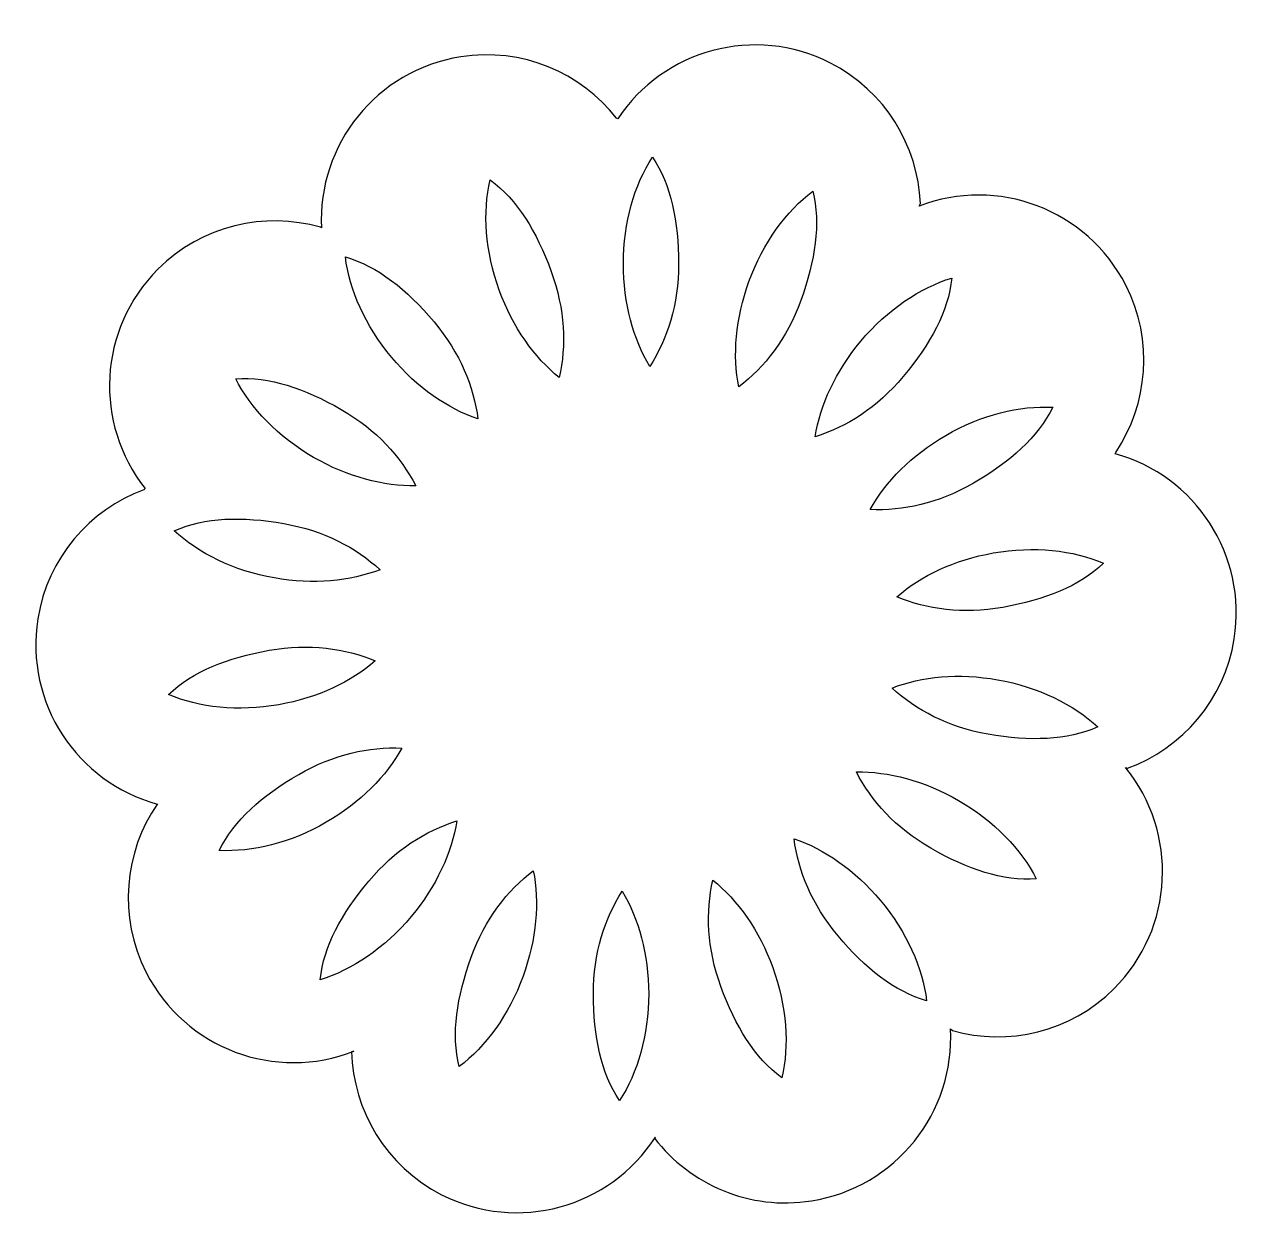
# Model space of a CAD drawing. Header units: centimetres. Extents: x -7.8 to 7.8, y -7.7 to 7.8.
import ezdxf

# ---------------------------------------------------------------- set-up
doc = ezdxf.new("R2010")
doc.units = ezdxf.units.CM
doc.header["$MEASUREMENT"] = 0
doc.layers.add('Camada 1', color=7, linetype='Continuous')

msp = doc.modelspace()

# ---------------------------------------------------------------- linework, layer by layer
at = {"layer": 'Camada 1'}
for points, knots in [([(6.26623, -1.75379), (6.94317, -2.58456), (6.8939, -3.80921), (6.11949, -4.58277), (6.11949, -4.58277), (5.55905, -5.14289), (4.76173, -5.32225), (4.04955, -5.12138), (4.04955, -5.12138), (4.04955, -5.12138), (4.02547, -5.0981), (4.02547, -5.0981), (4.02547, -5.0981), (4.08476, -6.16792), (3.32541, -7.12991), (2.24398, -7.30057), (2.24398, -7.30057), (1.45166, -7.4258), (0.69244, -7.0929), (0.23624, -6.49838), (0.23624, -6.49838), (0.23624, -6.49838), (0.24674, -6.4869), (0.24674, -6.4869), (0.24674, -6.4869), (-0.33407, -7.38717), (-1.5139, -7.71909), (-2.48887, -7.22154), (-2.48887, -7.22154), (-3.2038, -6.85681), (-3.62216, -6.14109), (-3.64174, -5.39107), (-3.64174, -5.39107), (-3.64174, -5.39107), (-3.61152, -5.38332), (-3.61152, -5.38332), (-3.61152, -5.38332), (-4.61392, -5.78038), (-5.77245, -5.35586), (-6.27148, -4.37558), (-6.27148, -4.37558), (-6.63539, -3.66033), (-6.55316, -2.83536), (-6.12829, -2.21724), (-6.12829, -2.21724), (-6.12829, -2.21724), (-6.12879, -2.22097), (-6.12879, -2.22097), (-6.12879, -2.22097), (-7.15672, -1.94125), (-7.8298, -0.92607), (-7.65866, 0.15004), (-7.65866, 0.15004), (-7.53439, 0.93252), (-6.99546, 1.54596), (-6.30169, 1.80207), (-6.30169, 1.80207), (-6.30169, 1.80207), (-6.28439, 1.81871), (-6.28439, 1.81871), (-6.28439, 1.81871), (-6.94341, 2.64918), (-6.8891, 3.85973), (-6.12101, 4.62668), (-6.12101, 4.62668), (-5.55766, 5.18937), (-4.75581, 5.36794), (-4.04104, 5.16238), (-4.04104, 5.16238), (-4.04104, 5.16238), (-4.02778, 5.15561), (-4.02778, 5.15561), (-4.02778, 5.15561), (-4.07964, 6.22006), (-3.32208, 7.17496), (-2.24549, 7.34464), (-2.24549, 7.34464), (-1.45994, 7.46876), (-0.70736, 7.14282), (-0.24987, 6.55798), (-0.24987, 6.55798), (-0.24987, 6.55798), (-0.23452, 6.55184), (-0.23452, 6.55184), (-0.23452, 6.55184), (0.35098, 7.43629), (1.52014, 7.75932), (2.48733, 7.26579), (2.48733, 7.26579), (3.1916, 6.90641), (3.60837, 6.20619), (3.63922, 5.46895), (3.63922, 5.46895), (3.63922, 5.46895), (3.62451, 5.43358), (3.62451, 5.43358), (3.62451, 5.43358), (4.62371, 5.82061), (5.77332, 5.39545), (6.26992, 4.41986), (6.26992, 4.41986), (6.63028, 3.71236), (6.55337, 2.89708), (6.14033, 2.28139), (6.14033, 2.28139), (6.14033, 2.28139), (6.13499, 2.26329), (6.13499, 2.26329), (6.13499, 2.26329), (7.15858, 1.98016), (7.82793, 0.96741), (7.65727, -0.10579), (7.65727, -0.10579), (7.53252, -0.89084), (6.99036, -1.50589), (6.29318, -1.76041), (6.29318, -1.76041), (6.29318, -1.76041), (6.26623, -1.75379), (6.26623, -1.75379)], [0, 0, 0, 0, 0.03225806, 0.03225806, 0.03225806, 0.03225806, 0.06451613, 0.06451613, 0.06451613, 0.06451613, 0.09677419, 0.09677419, 0.09677419, 0.09677419, 0.12903226, 0.12903226, 0.12903226, 0.12903226, 0.16129032, 0.16129032, 0.16129032, 0.16129032, 0.19354839, 0.19354839, 0.19354839, 0.19354839, 0.22580645, 0.22580645, 0.22580645, 0.22580645, 0.25806452, 0.25806452, 0.25806452, 0.25806452, 0.29032258, 0.29032258, 0.29032258, 0.29032258, 0.32258065, 0.32258065, 0.32258065, 0.32258065, 0.35483871, 0.35483871, 0.35483871, 0.35483871, 0.38709677, 0.38709677, 0.38709677, 0.38709677, 0.41935484, 0.41935484, 0.41935484, 0.41935484, 0.4516129, 0.4516129, 0.4516129, 0.4516129, 0.48387097, 0.48387097, 0.48387097, 0.48387097, 0.51612903, 0.51612903, 0.51612903, 0.51612903, 0.5483871, 0.5483871, 0.5483871, 0.5483871, 0.58064516, 0.58064516, 0.58064516, 0.58064516, 0.61290323, 0.61290323, 0.61290323, 0.61290323, 0.64516129, 0.64516129, 0.64516129, 0.64516129, 0.67741935, 0.67741935, 0.67741935, 0.67741935, 0.70967742, 0.70967742, 0.70967742, 0.70967742, 0.74193548, 0.74193548, 0.74193548, 0.74193548, 0.77419355, 0.77419355, 0.77419355, 0.77419355, 0.80645161, 0.80645161, 0.80645161, 0.80645161, 0.83870968, 0.83870968, 0.83870968, 0.83870968, 0.87096774, 0.87096774, 0.87096774, 0.87096774, 0.90322581, 0.90322581, 0.90322581, 0.90322581, 0.93548387, 0.93548387, 0.93548387, 0.93548387, 1, 1, 1, 1]), ([(0.17595, 3.38093), (0.40074, 3.73306), (0.54409, 4.17084), (0.54409, 4.69427), (0.54409, 4.69427), (0.54409, 5.23741), (0.4494, 5.7054), (0.20942, 6.06127), (0.20942, 6.06127), (0.20942, 6.06127), (0.20942, 6.06127), (0.20942, 6.06127), (0.20942, 6.06127), (-0.02119, 5.70736), (-0.16309, 5.22548), (-0.16309, 4.69427), (-0.16309, 4.69427), (-0.16309, 4.1896), (-0.03477, 3.72885), (0.17595, 3.38093), (0.17595, 3.38093), (0.17595, 3.38093), (0.17595, 3.38093), (0.17595, 3.38093)], [0, 0, 0, 0, 0.14285714, 0.14285714, 0.14285714, 0.14285714, 0.28571429, 0.28571429, 0.28571429, 0.28571429, 0.42857143, 0.42857143, 0.42857143, 0.42857143, 0.57142857, 0.57142857, 0.57142857, 0.57142857, 0.71428571, 0.71428571, 0.71428571, 0.71428571, 1, 1, 1, 1]), ([(-0.98351, 3.23871), (-0.89268, 3.64659), (-0.90789, 4.10699), (-1.08694, 4.59875), (-1.08694, 4.59875), (-1.27262, 5.10908), (-1.52165, 5.5168), (-1.86876, 5.7689), (-1.86876, 5.7689), (-1.86876, 5.7689), (-1.86876, 5.7689), (-1.86876, 5.7689), (-1.86876, 5.7689), (-1.96443, 5.35763), (-1.93292, 4.85617), (-1.75128, 4.357), (-1.75128, 4.357), (-1.57869, 3.88271), (-1.30059, 3.49372), (-0.98351, 3.23871), (-0.98351, 3.23871), (-0.98351, 3.23871), (-0.98351, 3.23871), (-0.98351, 3.23871)], [0, 0, 0, 0, 0.14285714, 0.14285714, 0.14285714, 0.14285714, 0.28571429, 0.28571429, 0.28571429, 0.28571429, 0.42857143, 0.42857143, 0.42857143, 0.42857143, 0.57142857, 0.57142857, 0.57142857, 0.57142857, 0.71428571, 0.71428571, 0.71428571, 0.71428571, 1, 1, 1, 1]), ([(1.31413, 3.11817), (1.64589, 3.37204), (1.92997, 3.7342), (2.10904, 4.22595), (2.10904, 4.22595), (2.29457, 4.73644), (2.36632, 5.20896), (2.26223, 5.62493), (2.26223, 5.62493), (2.26223, 5.62493), (2.26223, 5.62493), (2.26223, 5.62493), (2.26223, 5.62493), (1.92497, 5.37154), (1.62681, 4.96704), (1.44501, 4.4682), (1.44501, 4.4682), (1.27228, 3.99389), (1.23494, 3.51716), (1.31413, 3.11817), (1.31413, 3.11817), (1.31413, 3.11817), (1.31413, 3.11817), (1.31413, 3.11817)], [0, 0, 0, 0, 0.14285714, 0.14285714, 0.14285714, 0.14285714, 0.28571429, 0.28571429, 0.28571429, 0.28571429, 0.42857143, 0.42857143, 0.42857143, 0.42857143, 0.57142857, 0.57142857, 0.57142857, 0.57142857, 0.71428571, 0.71428571, 0.71428571, 0.71428571, 1, 1, 1, 1]), ([(-2.02457, 2.70867), (-2.07855, 3.12301), (-2.25034, 3.55044), (-2.58678, 3.95121), (-2.58678, 3.95121), (-2.93584, 4.36735), (-3.3093, 4.66532), (-3.72171, 4.78362), (-3.72171, 4.78362), (-3.72171, 4.78362), (-3.72171, 4.78362), (-3.72171, 4.78362), (-3.72171, 4.78362), (-3.67096, 4.36426), (-3.46977, 3.90385), (-3.12846, 3.49695), (-3.12846, 3.49695), (-2.80397, 3.11026), (-2.40964, 2.83988), (-2.02457, 2.70867), (-2.02457, 2.70867), (-2.02457, 2.70867), (-2.02457, 2.70867), (-2.02457, 2.70867)], [0, 0, 0, 0, 0.14285714, 0.14285714, 0.14285714, 0.14285714, 0.28571429, 0.28571429, 0.28571429, 0.28571429, 0.42857143, 0.42857143, 0.42857143, 0.42857143, 0.57142857, 0.57142857, 0.57142857, 0.57142857, 0.71428571, 0.71428571, 0.71428571, 0.71428571, 1, 1, 1, 1]), ([(2.29375, 2.48161), (2.69227, 2.6067), (3.08316, 2.85007), (3.41963, 3.25083), (3.41963, 3.25083), (3.76854, 3.6671), (3.99767, 4.08646), (4.04209, 4.5131), (4.04209, 4.5131), (4.04209, 4.5131), (4.04209, 4.5131), (4.04209, 4.5131), (4.04209, 4.5131), (3.63842, 4.39028), (3.21987, 4.11218), (2.87843, 3.70557), (2.87843, 3.70557), (2.55392, 3.31904), (2.3558, 2.88369), (2.29375, 2.48161), (2.29375, 2.48161), (2.29375, 2.48161), (2.29375, 2.48161), (2.29375, 2.48161)], [0, 0, 0, 0, 0.14285714, 0.14285714, 0.14285714, 0.14285714, 0.28571429, 0.28571429, 0.28571429, 0.28571429, 0.42857143, 0.42857143, 0.42857143, 0.42857143, 0.57142857, 0.57142857, 0.57142857, 0.57142857, 0.71428571, 0.71428571, 0.71428571, 0.71428571, 1, 1, 1, 1]), ([(-2.82141, 1.85444), (-3.01387, 2.22531), (-3.32139, 2.56823), (-3.77468, 2.82988), (-3.77468, 2.82988), (-4.24495, 3.10137), (-4.69776, 3.25358), (-5.12567, 3.22387), (-5.12567, 3.22387), (-5.12567, 3.22387), (-5.12567, 3.22387), (-5.12567, 3.22387), (-5.12567, 3.22387), (-4.93467, 2.84718), (-4.5882, 2.48325), (-4.12843, 2.21774), (-4.12843, 2.21774), (-3.69115, 1.9653), (-3.22815, 1.84589), (-2.82141, 1.85444), (-2.82141, 1.85444), (-2.82141, 1.85444), (-2.82141, 1.85444), (-2.82141, 1.85444)], [0, 0, 0, 0, 0.14285714, 0.14285714, 0.14285714, 0.14285714, 0.28571429, 0.28571429, 0.28571429, 0.28571429, 0.42857143, 0.42857143, 0.42857143, 0.42857143, 0.57142857, 0.57142857, 0.57142857, 0.57142857, 0.71428571, 0.71428571, 0.71428571, 0.71428571, 1, 1, 1, 1]), ([(2.99656, 1.54853), (3.41397, 1.5298), (3.86437, 1.62465), (4.31765, 1.88627), (4.31765, 1.88627), (4.78789, 2.15808), (5.14667, 2.47386), (5.33444, 2.85943), (5.33444, 2.85943), (5.33444, 2.85943), (5.33444, 2.85943), (5.33444, 2.85943), (5.33444, 2.85943), (4.91299, 2.88205), (4.42462, 2.76407), (3.96469, 2.49872), (3.96469, 2.49872), (3.5274, 2.2465), (3.19241, 1.90519), (2.99656, 1.54853), (2.99656, 1.54853), (2.99656, 1.54853), (2.99656, 1.54853), (2.99656, 1.54853)], [0, 0, 0, 0, 0.14285714, 0.14285714, 0.14285714, 0.14285714, 0.28571429, 0.28571429, 0.28571429, 0.28571429, 0.42857143, 0.42857143, 0.42857143, 0.42857143, 0.57142857, 0.57142857, 0.57142857, 0.57142857, 0.71428571, 0.71428571, 0.71428571, 0.71428571, 1, 1, 1, 1]), ([(-3.27795, 0.77933), (-3.58563, 1.0618), (-3.9919, 1.279), (-4.50742, 1.36983), (-4.50742, 1.36983), (-5.04214, 1.46405), (-5.51969, 1.45241), (-5.91172, 1.27786), (-5.91172, 1.27786), (-5.91172, 1.27786), (-5.91172, 1.27786), (-5.91172, 1.27786), (-5.91172, 1.27786), (-5.60322, 0.98925), (-5.15319, 0.76576), (-4.6304, 0.67363), (-4.6304, 0.67363), (-4.13329, 0.58589), (-3.65723, 0.63209), (-3.27795, 0.77933), (-3.27795, 0.77933), (-3.27795, 0.77933), (-3.27795, 0.77933), (-3.27795, 0.77933)], [0, 0, 0, 0, 0.14285714, 0.14285714, 0.14285714, 0.14285714, 0.28571429, 0.28571429, 0.28571429, 0.28571429, 0.42857143, 0.42857143, 0.42857143, 0.42857143, 0.57142857, 0.57142857, 0.57142857, 0.57142857, 0.71428571, 0.71428571, 0.71428571, 0.71428571, 1, 1, 1, 1]), ([(3.33785, 0.4314), (3.72359, 0.27093), (4.17946, 0.20611), (4.69498, 0.29694), (4.69498, 0.29694), (5.2297, 0.39148), (5.67476, 0.56552), (5.9831, 0.86368), (5.9831, 0.86368), (5.9831, 0.86368), (5.9831, 0.86368), (5.9831, 0.86368), (5.9831, 0.86368), (5.59493, 1.02902), (5.09542, 1.08524), (4.5725, 0.99314), (4.5725, 0.99314), (4.07522, 0.90567), (3.64395, 0.69948), (3.33785, 0.4314), (3.33785, 0.4314), (3.33785, 0.4314), (3.33785, 0.4314), (3.33785, 0.4314)], [0, 0, 0, 0, 0.14285714, 0.14285714, 0.14285714, 0.14285714, 0.28571429, 0.28571429, 0.28571429, 0.28571429, 0.42857143, 0.42857143, 0.42857143, 0.42857143, 0.57142857, 0.57142857, 0.57142857, 0.57142857, 0.71428571, 0.71428571, 0.71428571, 0.71428571, 1, 1, 1, 1]), ([(-3.33933, -0.3873), (-3.72507, -0.22683), (-4.1811, -0.16185), (-4.69662, -0.25284), (-4.69662, -0.25284), (-5.23134, -0.34722), (-5.67608, -0.52142), (-5.98474, -0.81958), (-5.98474, -0.81958), (-5.98474, -0.81958), (-5.98474, -0.81958), (-5.98474, -0.81958), (-5.98474, -0.81958), (-5.59609, -0.98539), (-5.0969, -1.0413), (-4.57396, -0.94917), (-4.57396, -0.94917), (-4.07673, -0.86156), (-3.6454, -0.65521), (-3.33933, -0.3873), (-3.33933, -0.3873), (-3.33933, -0.3873), (-3.33933, -0.3873), (-3.33933, -0.3873)], [0, 0, 0, 0, 0.14285714, 0.14285714, 0.14285714, 0.14285714, 0.28571429, 0.28571429, 0.28571429, 0.28571429, 0.42857143, 0.42857143, 0.42857143, 0.42857143, 0.57142857, 0.57142857, 0.57142857, 0.57142857, 0.71428571, 0.71428571, 0.71428571, 0.71428571, 1, 1, 1, 1]), ([(3.27644, -0.7352), (3.58412, -1.01785), (3.99026, -1.23473), (4.50575, -1.3257), (4.50575, -1.3257), (5.04066, -1.41976), (5.51834, -1.40844), (5.91005, -1.23373), (5.91005, -1.23373), (5.91005, -1.23373), (5.91005, -1.23373), (5.91005, -1.23373), (5.91005, -1.23373), (5.60173, -0.94544), (5.15167, -0.72195), (4.62873, -0.62966), (4.62873, -0.62966), (4.13179, -0.54179), (3.65572, -0.58782), (3.27644, -0.7352), (3.27644, -0.7352), (3.27644, -0.7352), (3.27644, -0.7352), (3.27644, -0.7352)], [0, 0, 0, 0, 0.14285714, 0.14285714, 0.14285714, 0.14285714, 0.28571429, 0.28571429, 0.28571429, 0.28571429, 0.42857143, 0.42857143, 0.42857143, 0.42857143, 0.57142857, 0.57142857, 0.57142857, 0.57142857, 0.71428571, 0.71428571, 0.71428571, 0.71428571, 1, 1, 1, 1]), ([(-2.99805, -1.50442), (-3.41546, -1.48569), (-3.86602, -1.58054), (-4.3193, -1.84219), (-4.3193, -1.84219), (-4.78954, -2.11397), (-5.14798, -2.42975), (-5.33609, -2.81533), (-5.33609, -2.81533), (-5.33609, -2.81533), (-5.33609, -2.81533), (-5.33609, -2.81533), (-5.33609, -2.81533), (-4.91432, -2.83811), (-4.42579, -2.72013), (-3.96605, -2.45481), (-3.96605, -2.45481), (-3.52891, -2.20239), (-3.19389, -1.86092), (-2.99805, -1.50442), (-2.99805, -1.50442), (-2.99805, -1.50442), (-2.99805, -1.50442), (-2.99805, -1.50442)], [0, 0, 0, 0, 0.14285714, 0.14285714, 0.14285714, 0.14285714, 0.28571429, 0.28571429, 0.28571429, 0.28571429, 0.42857143, 0.42857143, 0.42857143, 0.42857143, 0.57142857, 0.57142857, 0.57142857, 0.57142857, 0.71428571, 0.71428571, 0.71428571, 0.71428571, 1, 1, 1, 1]), ([(2.81993, -1.81036), (3.01223, -2.18139), (3.31975, -2.52399), (3.77304, -2.78577), (3.77304, -2.78577), (4.24344, -3.0571), (4.69628, -3.20995), (5.12403, -3.17976), (5.12403, -3.17976), (5.12403, -3.17976), (5.12403, -3.17976), (5.12403, -3.17976), (5.12403, -3.17976), (4.93303, -2.80323), (4.58656, -2.43948), (4.12682, -2.17379), (4.12682, -2.17379), (3.68967, -1.92119), (3.22667, -1.80163), (2.81993, -1.81036), (2.81993, -1.81036), (2.81993, -1.81036), (2.81993, -1.81036), (2.81993, -1.81036)], [0, 0, 0, 0, 0.14285714, 0.14285714, 0.14285714, 0.14285714, 0.28571429, 0.28571429, 0.28571429, 0.28571429, 0.42857143, 0.42857143, 0.42857143, 0.42857143, 0.57142857, 0.57142857, 0.57142857, 0.57142857, 0.71428571, 0.71428571, 0.71428571, 0.71428571, 1, 1, 1, 1]), ([(-2.29523, -2.43753), (-2.69375, -2.56263), (-3.08483, -2.80599), (-3.42127, -3.20673), (-3.42127, -3.20673), (-3.77018, -3.62303), (-3.99915, -4.04239), (-4.04376, -4.46916), (-4.04376, -4.46916), (-4.04376, -4.46916), (-4.04376, -4.46916), (-4.04376, -4.46916), (-4.04376, -4.46916), (-3.63961, -4.34621), (-3.22122, -4.06824), (-2.87975, -3.66149), (-2.87975, -3.66149), (-2.55527, -3.27493), (-2.35731, -2.8394), (-2.29523, -2.43753), (-2.29523, -2.43753), (-2.29523, -2.43753), (-2.29523, -2.43753), (-2.29523, -2.43753)], [0, 0, 0, 0, 0.14285714, 0.14285714, 0.14285714, 0.14285714, 0.28571429, 0.28571429, 0.28571429, 0.28571429, 0.42857143, 0.42857143, 0.42857143, 0.42857143, 0.57142857, 0.57142857, 0.57142857, 0.57142857, 0.71428571, 0.71428571, 0.71428571, 0.71428571, 1, 1, 1, 1]), ([(2.02306, -2.66457), (2.07688, -3.07891), (2.24867, -3.50621), (2.58511, -3.90713), (2.58511, -3.90713), (2.93433, -4.32308), (3.30763, -4.6214), (3.72004, -4.73954), (3.72004, -4.73954), (3.72004, -4.73954), (3.72004, -4.73954), (3.72004, -4.73954), (3.72004, -4.73954), (3.66913, -4.32018), (3.46797, -3.85993), (3.12682, -3.45303), (3.12682, -3.45303), (2.80247, -3.06615), (2.40818, -2.79561), (2.02306, -2.66457), (2.02306, -2.66457), (2.02306, -2.66457), (2.02306, -2.66457), (2.02306, -2.66457)], [0, 0, 0, 0, 0.14285714, 0.14285714, 0.14285714, 0.14285714, 0.28571429, 0.28571429, 0.28571429, 0.28571429, 0.42857143, 0.42857143, 0.42857143, 0.42857143, 0.57142857, 0.57142857, 0.57142857, 0.57142857, 0.71428571, 0.71428571, 0.71428571, 0.71428571, 1, 1, 1, 1]), ([(-1.31561, -3.0739), (-1.64737, -3.32779), (-1.93164, -3.69025), (-2.11068, -4.182), (-2.11068, -4.182), (-2.29621, -4.69235), (-2.3678, -5.16472), (-2.2639, -5.58098), (-2.2639, -5.58098), (-2.2639, -5.58098), (-2.2639, -5.58098), (-2.2639, -5.58098), (-2.2639, -5.58098), (-1.92632, -5.32727), (-1.62816, -4.92296), (-1.44636, -4.42406), (-1.44636, -4.42406), (-1.27376, -3.94978), (-1.23658, -3.47289), (-1.31561, -3.0739), (-1.31561, -3.0739), (-1.31561, -3.0739), (-1.31561, -3.0739), (-1.31561, -3.0739)], [0, 0, 0, 0, 0.14285714, 0.14285714, 0.14285714, 0.14285714, 0.28571429, 0.28571429, 0.28571429, 0.28571429, 0.42857143, 0.42857143, 0.42857143, 0.42857143, 0.57142857, 0.57142857, 0.57142857, 0.57142857, 0.71428571, 0.71428571, 0.71428571, 0.71428571, 1, 1, 1, 1]), ([(0.98203, -3.19479), (0.89107, -3.60249), (0.90625, -4.06276), (1.0853, -4.55451), (1.0853, -4.55451), (1.27112, -5.06484), (1.52001, -5.47288), (1.86712, -5.72482), (1.86712, -5.72482), (1.86712, -5.72482), (1.86712, -5.72482), (1.86712, -5.72482), (1.86712, -5.72482), (1.96261, -5.31353), (1.93112, -4.81209), (1.74978, -4.31308), (1.74978, -4.31308), (1.57721, -3.8386), (1.2991, -3.44945), (0.98203, -3.19479), (0.98203, -3.19479), (0.98203, -3.19479), (0.98203, -3.19479), (0.98203, -3.19479)], [0, 0, 0, 0, 0.14285714, 0.14285714, 0.14285714, 0.14285714, 0.28571429, 0.28571429, 0.28571429, 0.28571429, 0.42857143, 0.42857143, 0.42857143, 0.42857143, 0.57142857, 0.57142857, 0.57142857, 0.57142857, 0.71428571, 0.71428571, 0.71428571, 0.71428571, 1, 1, 1, 1]), ([(-0.17746, -3.33682), (-0.40241, -3.68895), (-0.54542, -4.12657), (-0.54542, -4.65), (-0.54542, -4.65), (-0.54526, -5.19314), (-0.45104, -5.66148), (-0.21107, -6.01716), (-0.21107, -6.01716), (-0.21107, -6.01716), (-0.21107, -6.01716), (-0.21107, -6.01716), (-0.21107, -6.01716), (0.01938, -5.66325), (0.16125, -5.18134), (0.16141, -4.65032), (0.16141, -4.65032), (0.16158, -4.14565), (0.03344, -3.68459), (-0.17746, -3.33682), (-0.17746, -3.33682), (-0.17746, -3.33682), (-0.17746, -3.33682), (-0.17746, -3.33682)], [0, 0, 0, 0, 0.14285714, 0.14285714, 0.14285714, 0.14285714, 0.28571429, 0.28571429, 0.28571429, 0.28571429, 0.42857143, 0.42857143, 0.42857143, 0.42857143, 0.57142857, 0.57142857, 0.57142857, 0.57142857, 0.71428571, 0.71428571, 0.71428571, 0.71428571, 1, 1, 1, 1])]:
    msp.add_open_spline(points, degree=3, knots=knots, dxfattribs=at)

doc.saveas('drawing.dxf')
